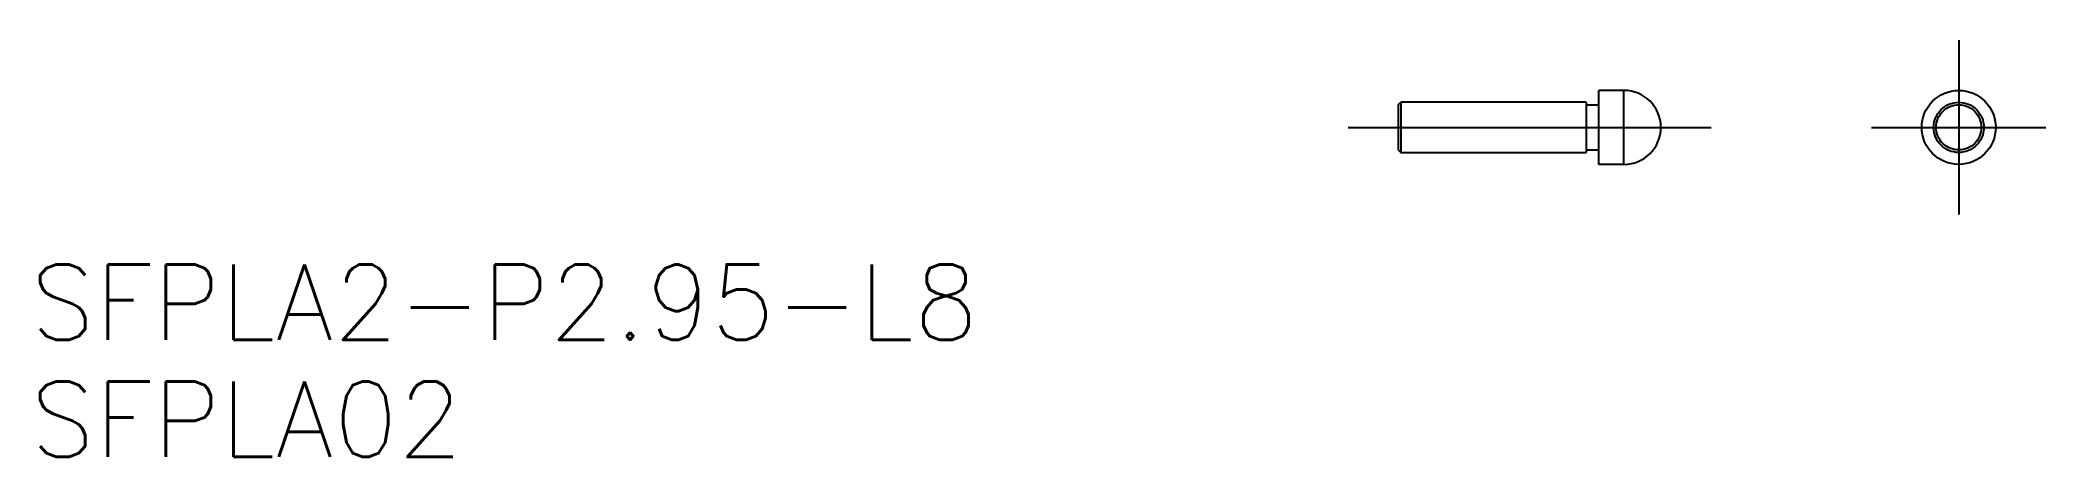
# Model space of a CAD drawing. Extents: x -54.2 to 25.8, y -13.1 to 3.5.
import ezdxf

# ---------------------------------------------------------------- set-up
doc = ezdxf.new("R2010")
doc.units = 0
doc.linetypes.add('CENTER', pattern=[50.8, 31.75, -6.35, 6.35, -6.35])
doc.linetypes.add('DASHED', pattern=[19.05, 12.7, -6.35])
doc.layers.get('0').update_dxf_attribs({"linetype": 'CONTINUOUS'})
doc.layers.add('CENTER', color=1, linetype='CENTER')
doc.styles.get("Standard").update_dxf_attribs({"font": 'txt.shx', "height": 3, "bigfont": 'bigfont.shx'})

# ---------------------------------------------------------------- blocks, each defined once
blk = doc.blocks.new('*U2')
at = {"color": 7, "linetype": 'CONTINUOUS'}
blk.add_text('SFPLA2-P2.95-L8', height=3, dxfattribs=at).set_placement((-54.549, -8.46))
blk = doc.blocks.new('*U3')
at = {"color": 7, "linetype": 'CONTINUOUS'}
blk.add_text('SFPLA02', height=3, dxfattribs=at).set_placement((-54.549, -13.125))

msp = doc.modelspace()

# ---------------------------------------------------------------- linework, layer by layer
at = {"color": 7, "linetype": 'CONTINUOUS'}
for p, q in [((0, 0.9), (0.1, 1)), ((0, 0.9), (0, -0.9)), ((7.5, 1), (0.1, 1)), ((0.1, 1), (0.1, -1)), ((7.5, 1), (7.5, -1)), ((7.5, 0.9), (8, 0.9)), ((8, -1.475), (8, 1.475)), ((9, 1.475), (8, 1.475)), ((9, -1.475), (9, 1.475)), ((0, -0.9), (0.1, -1)), ((0.1, -1), (7.5, -1)), ((7.5, -0.9), (8, -0.9)), ((9, -1.475), (8, -1.475))]:
    msp.add_line(p, q, dxfattribs=at)
msp.add_circle((22.354, 0), 1.475, dxfattribs=at)
at = {"color": 3, "linetype": 'DASHED'}
for radius in [1, 0.9]:
    msp.add_circle((22.354, 0), radius, dxfattribs=at)
at = {"color": 7, "linetype": 'CONTINUOUS'}
msp.add_arc((9, 0), 1.475, 270, 90, dxfattribs=at)
at = {"layer": 'CENTER', "color": 1, "linetype": 'CENTER'}
for p, q in [((22.354, 3.475), (22.354, -3.475)), ((-2, 0), (12.475, 0)), ((18.879, 0), (25.829, 0))]:
    msp.add_line(p, q, dxfattribs=at)

# ---------------------------------------------------------------- block references
at = {"color": 7, "linetype": 'CONTINUOUS'}
for name in ['*U2', '*U3']:
    msp.add_blockref(name, (0, 0), dxfattribs=at)

doc.saveas('drawing.dxf')
